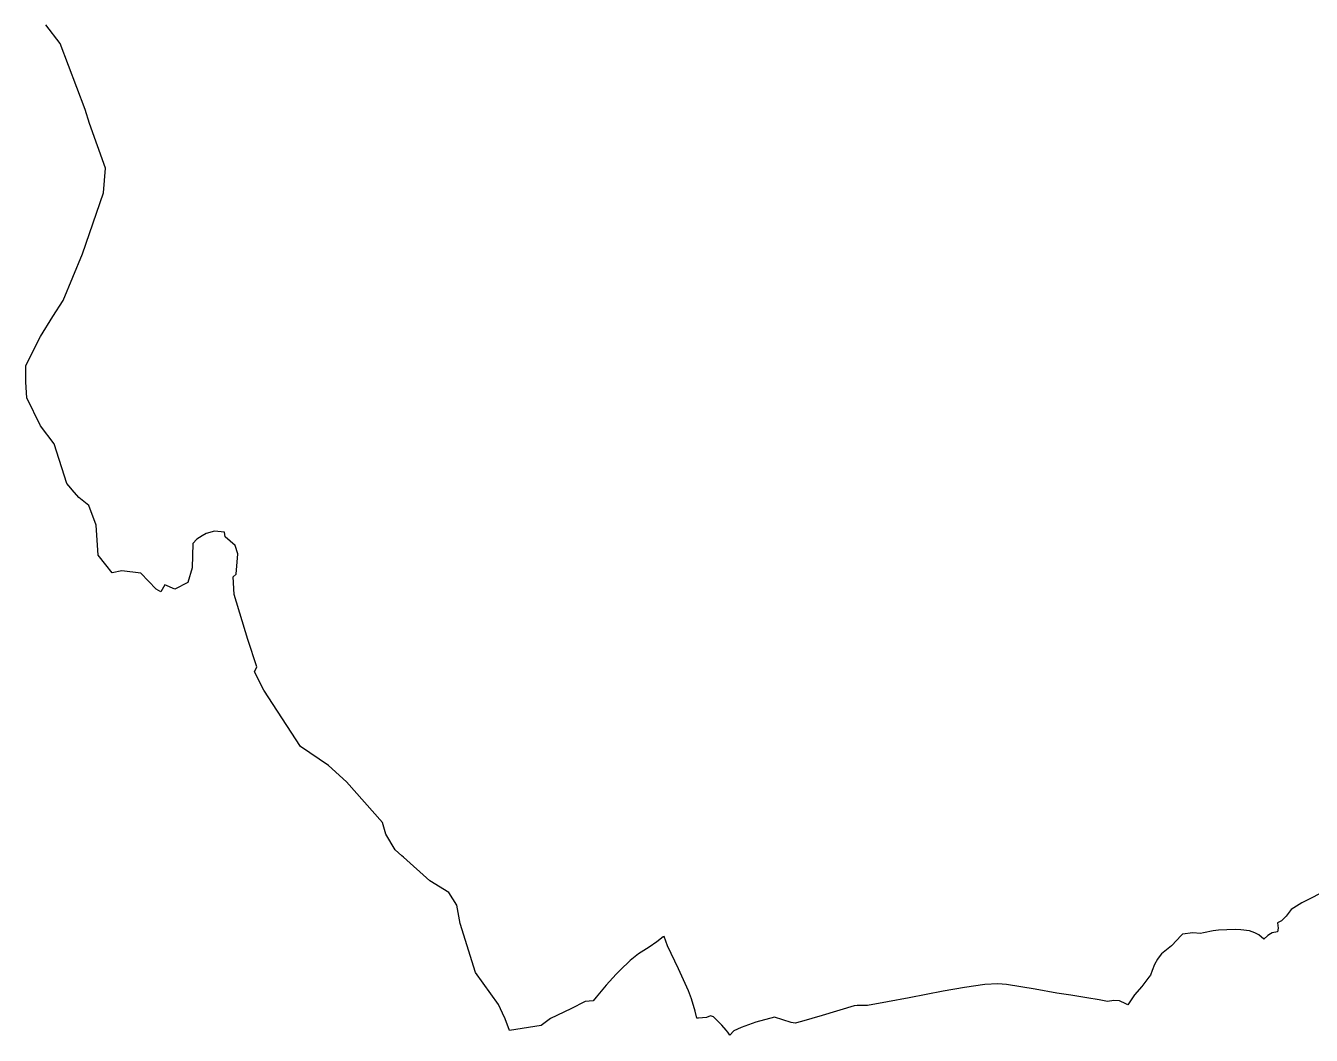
# Model space of a CAD drawing. Extents: x 1208104 to 1212743, y 6150498 to 6153217.
# Drawn here: x 1208693 to 1210423, y 6150498 to 6151858 of the extents above; entities that cross this region are included whole.
import ezdxf

# ---------------------------------------------------------------- set-up
doc = ezdxf.new("R2010")
doc.units = 0
doc.linetypes.add('CONTINU', pattern=[0])
doc.layers.add('1SECTION', color=7, linetype='CONTINU')

msp = doc.modelspace()

# ---------------------------------------------------------------- linework, layer by layer
at = {"layer": '1SECTION'}
msp.add_lwpolyline([(1210435.2, 6150688.94), (1210422.27, 6150682.35), (1210410.78, 6150676.44), (1210396.27, 6150667.46), (1210389.29, 6150658.51), (1210383.31, 6150652.14), (1210377.75, 6150649.31), (1210378.48, 6150642.25), (1210377.6, 6150637.36), (1210370.68, 6150635.75), (1210368.52, 6150634.74), (1210364.89, 6150632.54), (1210359.21, 6150627.28), (1210352.55, 6150633.05), (1210347.44, 6150636.1), (1210340.16, 6150638.5), (1210328.32, 6150639.89), (1210321, 6150640.54), (1210298.18, 6150639.49), (1210291.34, 6150638.65), (1210278.27, 6150635.91), (1210274.26, 6150635.15), (1210263.77, 6150635.99), (1210250.01, 6150634.28), (1210247.78, 6150632.02), (1210242.35, 6150625.91), (1210234.91, 6150618.6), (1210221.78, 6150607.57), (1210218.44, 6150603.59), (1210216.36, 6150600.34), (1210212.4, 6150593.15), (1210209.29, 6150585.11), (1210206.67, 6150579.14), (1210204.79, 6150576.22), (1210195.24, 6150563.57), (1210185.12, 6150552.29), (1210176.41, 6150539.19), (1210173.59, 6150540.33), (1210165.04, 6150544.46), (1210157.7, 6150544.89), (1210149.17, 6150543.66), (1210137.66, 6150545.69), (1210121.04, 6150548.51), (1210099.59, 6150552.04), (1210080.77, 6150554.62), (1210051.6, 6150560.09), (1210013.09, 6150566.39), (1210001.52, 6150567.45), (1209984.09, 6150566.25), (1209956.51, 6150562.41), (1209927.92, 6150557.21), (1209882.22, 6150548.59), (1209852.93, 6150543.03), (1209826.06, 6150538.05), (1209824.15, 6150538.17), (1209812.19, 6150538.01), (1209808, 6150537.46), (1209764.93, 6150524.56), (1209737.08, 6150516.35), (1209728.55, 6150514.11), (1209723.21, 6150515.18), (1209700.83, 6150522.3), (1209675.63, 6150515.55), (1209655.96, 6150508.31), (1209646.25, 6150503.76), (1209640.67, 6150497.95), (1209637.93, 6150501.99), (1209635.84, 6150504.89), (1209629.81, 6150511.62), (1209618.67, 6150522.98), (1209614.49, 6150524.35), (1209609.26, 6150521.8), (1209598.56, 6150521.09), (1209596.3, 6150520.93), (1209594.19, 6150530.4), (1209589.2, 6150547.18), (1209585.09, 6150557.93), (1209571.36, 6150587.29), (1209556.79, 6150618.49), (1209552.2, 6150631.1), (1209551.05, 6150630.69), (1209542.4, 6150624.01), (1209531.93, 6150616.81), (1209517.66, 6150607.47), (1209506.45, 6150598.69), (1209492.86, 6150585.89), (1209487.82, 6150580.45), (1209474.03, 6150565.43), (1209460.53, 6150549.17), (1209456.51, 6150544.54), (1209445.91, 6150543.26), (1209426.5, 6150533.54), (1209399.24, 6150520.77), (1209386.5, 6150511.3), (1209352.46, 6150505.95), (1209343.9, 6150504.64), (1209338.27, 6150520.23), (1209334.83, 6150527.69), (1209329.48, 6150539.48), (1209298.53, 6150582.6), (1209277.75, 6150648.71), (1209273.39, 6150673.07), (1209262.26, 6150690.11), (1209236.78, 6150705.99), (1209201.25, 6150737.79), (1209199.09, 6150739.72), (1209190.37, 6150747.53), (1209177.81, 6150768.79), (1209173.01, 6150784.4), (1209124.57, 6150839.24), (1209100.52, 6150861.46), (1209062.68, 6150886.93), (1209013.22, 6150962.95), (1209000.92, 6150987.51), (1209003.8, 6150994), (1208992.07, 6151031.09), (1208973.62, 6151091.5), (1208972.26, 6151115.48), (1208976.13, 6151119.04), (1208978.36, 6151146.3), (1208974.68, 6151157.43), (1208961.48, 6151169.14), (1208960.69, 6151175.48), (1208946.9, 6151177.02), (1208935.65, 6151173.69), (1208930.63, 6151170.69), (1208923.29, 6151166.04), (1208917.69, 6151160.25), (1208916.99, 6151127.43), (1208911.17, 6151107.79), (1208893.77, 6151098.78), (1208880.27, 6151104.78), (1208874.83, 6151095.22), (1208868.64, 6151098.87), (1208848.03, 6151120.44), (1208822.38, 6151123.61), (1208809.24, 6151121), (1208800.65, 6151131.77), (1208790.43, 6151144.59), (1208787.97, 6151185.18), (1208777.67, 6151211.54), (1208764.58, 6151222.33), (1208755.56, 6151232.77), (1208753.84, 6151234.74), (1208748.45, 6151240.98), (1208731.17, 6151294.33), (1208712.99, 6151318.77), (1208694.52, 6151356.64), (1208692.98, 6151377.49), (1208692.93, 6151400.2), (1208713.01, 6151438.89), (1208729.22, 6151465.9), (1208743.54, 6151487.77), (1208769.43, 6151550.62), (1208797.43, 6151632.64), (1208800.12, 6151665.95), (1208778.76, 6151725.9), (1208773.01, 6151744.89), (1208739.45, 6151833.64), (1208720.09, 6151858.98)], dxfattribs=at)

doc.saveas('drawing.dxf')
